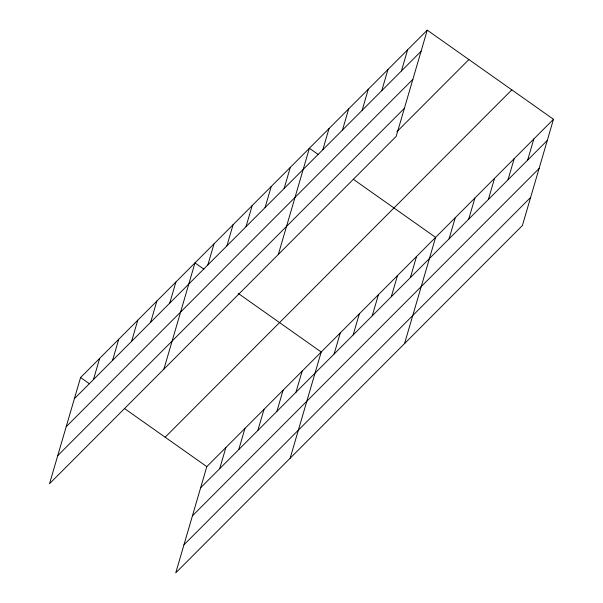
<?xml version="1.0" encoding="UTF-8"?>
<svg xmlns="http://www.w3.org/2000/svg" width="603" height="603" viewBox="0 0 603 603"><rect width="100%" height="100%" fill="white"/><g stroke="black" fill="none" stroke-linecap="round" stroke-linejoin="round"><path stroke-width="0.9" d="M427.248 30.15L80.583 377.508L49.521 483.719L396.186 136.368L427.248 30.15L553.479 119.281L522.417 225.492L175.752 572.85L206.814 466.632L553.479 119.281M93.465 379.543L99.646 358.401M112.535 360.436L118.716 339.301M131.597 341.336L137.778 320.193M150.667 322.228L156.848 301.085M169.729 303.128L175.918 281.985M163.918 369.096L194.98 262.878L203.904 269.179M207.862 264.913L214.05 243.77M226.932 245.813L233.112 224.67M246.001 226.705L252.182 205.563M265.064 207.605L271.244 186.463M284.134 188.498L290.314 167.355M278.322 254.466L309.377 148.248L318.309 154.556M219.696 468.674L225.884 447.532M322.839 149.71L329.027 128.567M238.765 449.567L244.946 428.424M342.489 130.029L348.67 108.887M257.835 430.459L264.016 409.324M362.132 110.341L368.312 89.199M276.898 411.359L283.078 390.216M381.774 90.661L387.955 69.518M295.967 392.252L302.148 371.109M401.417 70.973L407.598 49.83M290.156 458.22L321.211 352.009L238.17 293.375M334.1 354.044L340.28 332.901M353.162 334.936L359.343 313.801M372.232 315.836L378.413 294.694M391.294 296.729L397.483 275.586M410.364 277.629L416.545 256.486M404.553 343.597L435.615 237.378L353.335 179.287M449.077 238.841L455.257 217.698M468.719 219.153L474.9 198.01M488.362 199.472L494.543 178.33M508.005 179.784L514.193 158.642M527.655 160.104L533.836 138.961M74.403 398.651L421.06 51.293M66.187 426.72L412.851 79.362M57.73 455.649L404.394 108.291M396.872 131.733L468.9 59.561M165.154 437.22L511.819 89.87M200.633 487.774L547.298 140.424M192.425 515.851L539.09 168.493M183.968 544.773L530.625 197.422M80.583 377.508L89.508 383.81M124.535 408.54L206.814 466.632"/></g></svg>
